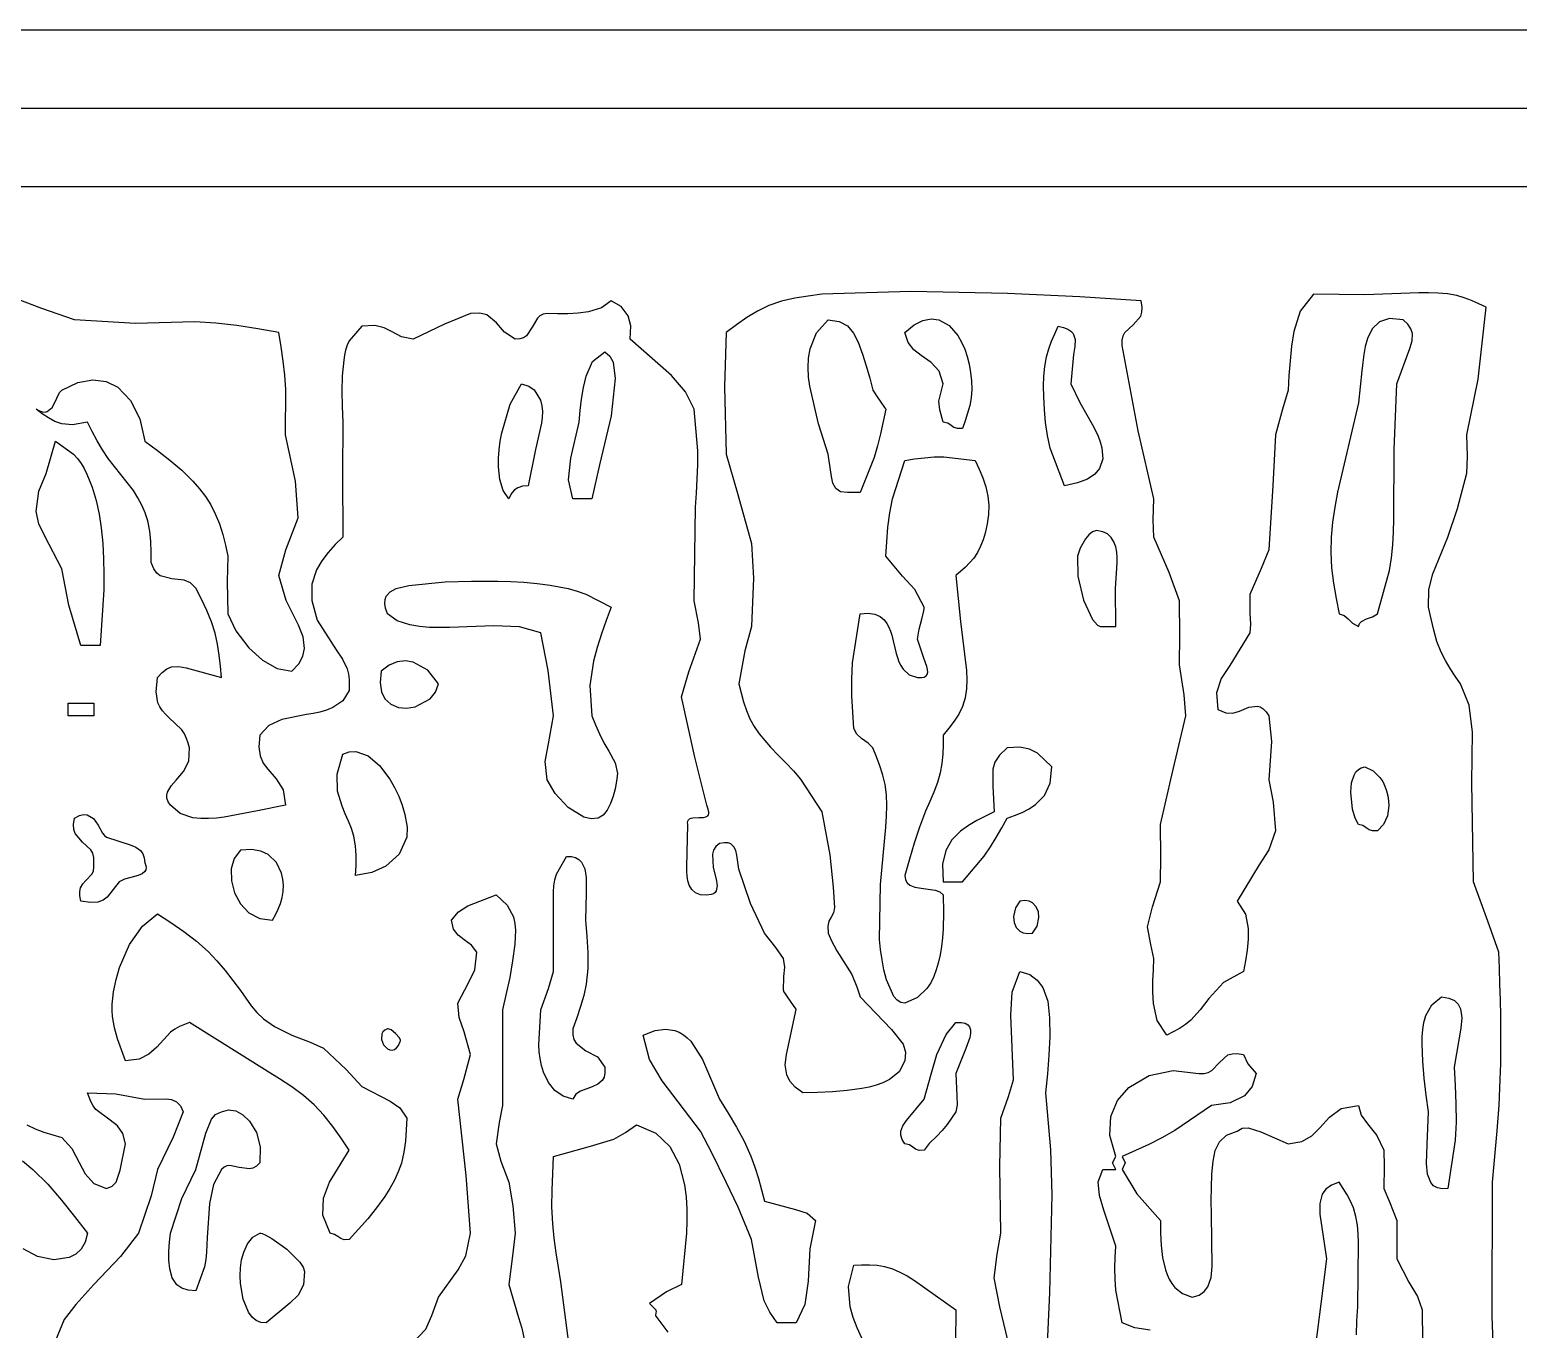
# Model space of a CAD drawing. Extents: x -1323 to 1705, y -706 to 926.
# Drawn here: x 680.38 to 718.27, y 35.59 to 68.67 of the extents above; entities that cross this region are included whole.
import ezdxf

# ---------------------------------------------------------------- set-up
doc = ezdxf.new("R2010")
doc.units = 0
doc.layers.add('CAMADA_1', color=7, linetype='CONTINUOUS')

msp = doc.modelspace()

# ---------------------------------------------------------------- linework, layer by layer
at = {"layer": 'CAMADA_1'}
for points in [[(808.5138, 16.6655), (628.5138, 16.6655), (628.5138, 68.6655), (808.5138, 68.6655), (808.5138, 16.6655)], [(630.5138, 18.6654), (806.5137, 18.6654), (806.5137, 66.6655), (630.5138, 66.6655), (630.5138, 18.6654)], [(804.5138, 20.6655), (804.5138, 64.6655), (632.5138, 64.6655), (632.5138, 20.6655), (804.5138, 20.6655)], [(701.5182, 56.8926), (701.1928, 56.8926), (701.0144, 56.908), (700.8971, 56.9912), (700.8263, 57.1258), (700.787, 57.2952), (700.7052, 57.8683), (700.4591, 58.6325), (700.2338, 59.5907), (700.2062, 59.8281), (700.1956, 60.0668), (700.2067, 60.305), (700.2441, 60.541), (700.4048, 60.9503), (700.7052, 61.2817), (700.9865, 61.2446), (701.1961, 61.1289), (701.3501, 60.9471), (701.4643, 60.7119), (701.5762, 60.4131), (701.6733, 60.1093), (701.7607, 59.8024), (701.8432, 59.4938), (701.9342, 59.3462), (702.0456, 59.1858), (702.139, 59.0524), (702.1619, 59.0179), (702.1669, 59.0094), (702.1681, 59.0063), (702.1057, 58.6947), (702.0386, 58.3848), (701.9622, 58.0778), (701.8718, 57.7753), (701.5182, 56.8926)], [(704.1191, 58.5183), (703.9949, 58.5156), (703.9048, 58.5469), (703.8321, 58.5957), (703.7455, 58.6521), (703.6313, 58.681), (703.5428, 58.9942), (703.5233, 59.2137), (703.6313, 59.6562), (703.5288, 59.9786), (703.3228, 60.1974), (703.0729, 60.3725), (702.8851, 60.5184), (702.7365, 60.7034), (702.6559, 60.9567), (702.892, 61.1518), (703.1158, 61.266), (703.3264, 61.3066), (703.5216, 61.2811), (703.7829, 61.1351), (704.0016, 60.8821), (704.0988, 60.7127), (704.1776, 60.5335), (704.2402, 60.3469), (704.2893, 60.1552), (704.3295, 59.9419), (704.3537, 59.7272), (704.359, 59.5128), (704.3427, 59.3004), (704.3061, 59.1019), (704.2529, 58.9059), (704.1888, 58.7117), (704.1191, 58.5183)], [(706.72, 57.0554), (706.3555, 58.0202), (706.2831, 58.3415), (706.2351, 58.6688), (706.206, 59.0004), (706.1907, 59.3348), (706.1863, 59.5912), (706.1928, 59.8463), (706.2159, 60.0984), (706.2618, 60.3455), (706.319, 60.543), (706.3905, 60.737), (706.4716, 60.9288), (706.5574, 61.1195), (706.6955, 61.0886), (706.803, 61.0471), (706.8831, 60.9955), (706.9391, 60.9343), (706.9909, 60.7857), (706.9842, 60.6054), (706.9444, 60.3979), (706.8824, 59.6562), (707.1051, 59.1828), (707.435, 58.6101), (707.5089, 58.4688), (707.575, 58.3239), (707.63, 58.1749), (707.6708, 58.0214), (707.6904, 57.7473), (707.6105, 57.5005), (707.4896, 57.3563), (707.3058, 57.2319), (707.0519, 57.1307), (706.72, 57.0554)], [(714.1978, 53.4792), (714.2254, 53.5529), (714.2734, 53.6066), (714.4083, 53.6748), (714.5599, 53.7266), (714.6853, 53.8042), (714.9908, 54.9045), (715.0406, 55.2271), (715.0721, 55.5529), (715.09, 55.8806), (715.099, 56.209), (715.1107, 57.9811), (715.1729, 59.6562), (715.5041, 60.5531), (715.5649, 60.748), (715.572, 60.9336), (715.536, 61.0528), (715.4592, 61.1687), (715.3357, 61.2817), (714.9905, 61.3132), (714.7342, 61.2304), (714.5523, 61.0544), (714.43, 60.8055), (714.3728, 60.6058), (714.3348, 60.4011), (714.3089, 60.1936), (714.2881, 59.9852), (714.1978, 59.1688), (713.6697, 56.8987), (713.5988, 56.5166), (713.5412, 56.133), (713.5039, 55.7486), (713.494, 55.3644), (713.5167, 54.9734), (713.5663, 54.5832), (713.6338, 54.1936), (713.7102, 53.8042), (713.8394, 53.7548), (713.9367, 53.6733), (714.0507, 53.5597), (714.1978, 53.4792)], [(694.6904, 56.7304), (694.2028, 56.7304), (694.0953, 57.2122), (694.1537, 57.761), (694.3654, 58.681), (694.3939, 58.9729), (694.4288, 59.2649), (694.4768, 59.5571), (694.5442, 59.8496), (694.7094, 60.226), (695.0158, 60.4689), (695.1457, 60.3589), (695.2275, 60.203), (695.2802, 59.7921), (695.1782, 58.8434), (694.8818, 57.592), (694.6904, 56.7304)], [(692.5773, 56.7304), (692.4354, 56.9401), (692.3498, 57.2171), (692.3143, 57.5438), (692.3144, 57.76), (692.3297, 57.9763), (692.3575, 58.1921), (692.3951, 58.4072), (692.6104, 59.1372), (692.9022, 59.6562), (693.0827, 59.5909), (693.22, 59.4976), (693.3836, 59.2392), (693.4188, 59.0966), (693.4306, 58.9496), (693.4245, 58.8007), (693.406, 58.6523), (693.2556, 57.9814), (693.0648, 57.0554), (692.923, 57.0457), (692.8069, 57.0099), (692.7146, 56.9506), (692.6328, 56.8534), (692.5773, 56.7304)], [(681.6857, 52.9914), (681.3814, 54.0222), (681.1981, 54.942), (680.7658, 55.7733), (680.616, 56.0907), (680.5479, 56.405), (680.6174, 56.9207), (680.7971, 57.3701), (681.0354, 58.1932), (681.4982, 57.8654), (681.5987, 57.753), (681.6872, 57.6291), (681.7654, 57.4969), (681.8348, 57.3594), (681.9696, 57.0278), (682.0712, 56.6863), (682.1457, 56.3378), (682.1989, 55.9852), (682.2392, 55.5935), (682.2626, 55.2008), (682.2708, 54.8077), (682.2657, 54.4146), (682.1734, 52.9914), (681.6857, 52.9914)], [(702.6559, 43.8879), (702.551, 43.9086), (702.4576, 43.9682), (702.3751, 44.0613), (702.186, 44.4877), (702.1228, 44.742), (702.0752, 44.9981), (702.0379, 45.2555), (702.0058, 45.5135), (702.0346, 46.9096), (702.1736, 48.374), (702.1916, 48.647), (702.1979, 48.92), (702.1864, 49.1909), (702.1512, 49.458), (702.0955, 49.6953), (702.0216, 49.929), (701.9354, 50.1602), (701.8432, 50.3903), (701.7192, 50.5114), (701.5504, 50.6309), (701.43, 50.7407), (701.3554, 50.8781), (701.3281, 51.2975), (701.3086, 51.7165), (701.3044, 52.1343), (701.3234, 52.5507), (701.5182, 53.8042), (701.7242, 53.8173), (701.8916, 53.7915), (702.0251, 53.7321), (702.13, 53.6438), (702.1953, 53.5584), (702.2473, 53.4633), (702.2887, 53.3618), (702.3224, 53.2572), (702.4378, 52.7935), (702.4682, 52.6866), (702.5052, 52.5818), (702.552, 52.4816), (702.6118, 52.3886), (702.7635, 52.2508), (702.9809, 52.1786), (703.0755, 52.1777), (703.1461, 52.1917), (703.1952, 52.2192), (703.225, 52.2587), (703.2389, 52.3156), (703.2353, 52.3838), (703.2176, 52.4613), (703.1399, 52.6693), (702.9809, 53.1538), (703.0195, 53.4146), (703.0837, 53.6648), (703.1359, 53.8757), (703.1452, 53.9373), (703.1456, 53.9543), (703.1437, 53.9665), (702.9106, 54.4157), (702.5985, 54.7559), (702.1681, 55.2671), (702.1927, 55.6373), (702.2249, 56.0059), (702.2725, 56.371), (702.3429, 56.7312), (702.6559, 57.7055), (702.9047, 57.7422), (703.1535, 57.7736), (703.4022, 57.794), (703.6506, 57.7982), (704.4441, 57.7055), (704.5454, 57.4828), (704.6386, 57.2584), (704.7154, 57.0309), (704.7676, 56.7987), (704.7889, 56.5654), (704.782, 56.3288), (704.7503, 56.0917), (704.6973, 55.8568), (704.6457, 55.6866), (704.5822, 55.5219), (704.5045, 55.3656), (704.4105, 55.2205), (704.1987, 54.9884), (703.9565, 54.7793), (704.0721, 53.6082), (704.225, 52.3542), (704.2317, 52.1207), (704.2218, 51.8884), (704.1885, 51.6619), (704.1251, 51.446), (704.0316, 51.2508), (703.9124, 51.0664), (703.7761, 50.8891), (703.6313, 50.7153), (703.6292, 50.4717), (703.6206, 50.2295), (703.5989, 49.9904), (703.5574, 49.7557), (703.4854, 49.5067), (703.3924, 49.2624), (703.2886, 49.0203), (703.1843, 48.7781), (703.0295, 48.3746), (702.8942, 47.9657), (702.7718, 47.5533), (702.6559, 47.1391), (702.6719, 47.0331), (702.7148, 46.9543), (702.7804, 46.8979), (702.911, 46.8457), (703.0667, 46.8184), (703.4272, 46.7692), (703.544, 46.7252), (703.6313, 46.6514), (703.6364, 46.2114), (703.6269, 45.7731), (703.6121, 45.555), (703.5882, 45.338), (703.5533, 45.1222), (703.5057, 44.9078), (703.4561, 44.736), (703.3937, 44.5687), (703.3151, 44.4094), (703.2172, 44.2616), (702.9764, 44.035), (702.6559, 43.8879)], [(707.5328, 55.9176), (707.4338, 55.8851), (707.3382, 55.8112), (707.25, 55.7082), (707.1148, 55.4754), (707.045, 55.2671), (707.0586, 54.7553), (707.2023, 54.1486), (707.43, 53.6541), (707.5609, 53.5138), (707.6279, 53.4816), (707.6951, 53.4792), (708.0206, 53.4792), (708.0189, 54.443), (708.0595, 55.0982), (708.058, 55.2349), (708.0465, 55.3707), (708.0207, 55.503), (707.976, 55.6293), (707.9078, 55.7439), (707.8136, 55.8325), (707.6897, 55.8915), (707.5328, 55.9176)], [(690.9517, 54.6171), (691.6223, 54.6341), (692.292, 54.6358), (692.6263, 54.6261), (692.9601, 54.6068), (693.2932, 54.5761), (693.6256, 54.5319), (693.8574, 54.4917), (694.087, 54.4413), (694.3125, 54.3778), (694.5321, 54.2987), (695.1782, 53.9665), (695.0527, 53.6293), (694.9329, 53.2903), (694.8243, 52.9477), (694.7326, 52.5998), (694.6401, 51.9736), (694.6904, 51.2031), (694.7854, 50.9731), (694.8852, 50.7452), (694.9945, 50.5213), (695.1181, 50.3037), (695.2828, 50.007), (695.3408, 49.7402), (695.3131, 49.5431), (695.2791, 49.3483), (695.2325, 49.1579), (695.167, 48.9744), (695.0804, 48.8076), (694.9758, 48.6794), (694.853, 48.6024), (694.6753, 48.5816), (694.4822, 48.6292), (694.0888, 48.8742), (693.7524, 49.227), (693.5526, 49.5775), (693.5016, 50.0395), (693.5863, 50.494), (693.7152, 51.2031), (693.5753, 52.3564), (693.39, 53.3165), (692.851, 53.4657), (692.1927, 53.4955), (691.0693, 53.4536), (690.8142, 53.4496), (690.559, 53.4552), (690.3049, 53.4762), (690.0526, 53.5184), (689.736, 53.6267), (689.4886, 53.8042), (689.4394, 53.9429), (689.4192, 54.0626), (689.4254, 54.1648), (689.4559, 54.2511), (689.5567, 54.3647), (689.7103, 54.4452), (690.0338, 54.5228), (690.9517, 54.6171)], [(690.7889, 52.0159), (690.5104, 52.3687), (690.1442, 52.573), (689.942, 52.6042), (689.7346, 52.58), (689.5274, 52.4943), (689.3262, 52.341), (689.2969, 52.0507), (689.3329, 51.8174), (689.4227, 51.6383), (689.5744, 51.4981), (689.7639, 51.419), (689.9749, 51.3975), (690.1914, 51.4295), (690.5762, 51.6387), (690.7124, 51.8083), (690.7889, 52.0159)], [(682.0109, 51.2031), (681.3606, 51.2031), (681.3606, 51.5281), (682.0109, 51.5281), (682.0109, 51.2031)], [(704.1191, 46.9768), (704.6763, 47.6353), (704.8352, 47.8672), (704.9823, 48.1076), (705.1215, 48.3536), (705.2568, 48.6024), (705.4498, 48.6712), (705.6383, 48.7471), (705.8179, 48.8371), (705.984, 48.9481), (706.2065, 49.1808), (706.3498, 49.4925), (706.3948, 49.9026), (706.03, 50.253), (705.83, 50.3565), (705.5782, 50.4081), (705.2568, 50.3903), (705.0632, 50.2001), (704.9486, 50.0244), (704.8944, 49.844), (704.8964, 49.416), (704.9319, 48.7647), (704.7068, 48.6548), (704.4858, 48.5389), (704.273, 48.411), (704.0724, 48.2651), (703.8545, 48.0508), (703.6954, 47.7772), (703.6149, 47.4255), (703.6313, 46.9768), (704.1191, 46.9768)], [(688.6758, 47.1391), (688.6876, 47.3951), (688.6902, 47.649), (688.6743, 47.8989), (688.6307, 48.1428), (688.5709, 48.3352), (688.4957, 48.5244), (688.4139, 48.7125), (688.3344, 48.9016), (688.2168, 49.2891), (688.2025, 49.7188), (688.3506, 50.228), (688.5148, 50.2899), (688.6782, 50.3005), (688.9948, 50.1899), (689.2883, 49.9395), (689.5462, 49.5931), (689.6678, 49.3796), (689.7726, 49.1572), (689.8606, 48.9271), (689.932, 48.6908), (689.9876, 48.3706), (689.9761, 48.1147), (689.7835, 47.6879), (689.4413, 47.3793), (689.0878, 47.2213), (688.6758, 47.1391)], [(714.6853, 48.2769), (714.5611, 48.2742), (714.4712, 48.3056), (714.3985, 48.3544), (714.3117, 48.4108), (714.1978, 48.4396), (714.1136, 48.5976), (714.0483, 48.8286), (714.0058, 49.258), (714.0266, 49.4955), (714.0879, 49.698), (714.136, 49.7787), (714.1971, 49.8417), (714.2714, 49.884), (714.3601, 49.9026), (714.5754, 49.8073), (714.7473, 49.639), (714.8175, 49.5305), (714.8739, 49.4146), (714.9171, 49.2929), (714.9474, 49.1673), (714.965, 49.0398), (714.9695, 48.9113), (714.9599, 48.7832), (714.9352, 48.6568), (714.8415, 48.44), (714.6853, 48.2769)], [(681.5231, 48.6024), (681.6454, 48.666), (681.7507, 48.6925), (681.841, 48.6874), (682.0009, 48.5881), (682.1206, 48.4181), (682.2367, 48.2205), (682.2841, 48.159), (682.336, 48.1147), (682.9398, 47.9252), (683.0831, 47.864), (683.2005, 47.7743), (683.2586, 47.6931), (683.2967, 47.5909), (683.3112, 47.4641), (683.3357, 47.3956), (683.3431, 47.3371), (683.3352, 47.2874), (683.3142, 47.2456), (683.2444, 47.1847), (683.1451, 47.141), (682.9584, 47.0902), (682.7923, 47.0439), (682.661, 46.9768), (682.3555, 46.5903), (682.2504, 46.5111), (682.1113, 46.4605), (681.9269, 46.4496), (681.6857, 46.489), (681.6571, 46.626), (681.6548, 46.7365), (681.6741, 46.8255), (681.7328, 46.9294), (681.8125, 47.0123), (681.9687, 47.1811), (682.002, 47.2564), (682.0177, 47.349), (682.0109, 47.4641), (682.011, 47.5998), (681.9844, 47.7086), (681.9369, 47.7965), (681.7261, 47.9924), (681.536, 48.2086), (681.5042, 48.3123), (681.498, 48.4417), (681.5231, 48.6024)], [(686.5624, 46.0012), (686.6365, 46.1427), (686.7056, 46.2858), (686.7647, 46.4321), (686.809, 46.5833), (686.8339, 46.7375), (686.8393, 46.8946), (686.8248, 47.0514), (686.7901, 47.2046), (686.6652, 47.4695), (686.4544, 47.6715), (686.2632, 47.7592), (686.0289, 47.8009), (685.7497, 47.7896), (685.5871, 47.5778), (685.511, 47.3077), (685.516, 47.0071), (685.5966, 46.7031), (685.747, 46.4232), (685.9619, 46.1946), (686.2356, 46.0448), (686.5624, 46.0012)], [(694.2028, 41.4494), (693.9556, 41.5249), (693.7491, 41.667), (693.5834, 41.8724), (693.4597, 42.1376), (693.4088, 42.307), (693.3728, 42.4804), (693.3499, 42.6563), (693.3385, 42.8332), (693.39, 43.7256), (693.5827, 44.2668), (693.7152, 44.7008), (693.7102, 46.5709), (693.7144, 46.7271), (693.7248, 46.882), (693.747, 47.0333), (693.7865, 47.1789), (694.0402, 47.6269), (694.1699, 47.6256), (694.2762, 47.5993), (694.3616, 47.5507), (694.4279, 47.482), (694.5089, 47.3071), (694.5447, 47.087), (694.544, 46.6887), (694.528, 46.0012), (694.5651, 45.5905), (694.5891, 45.1816), (694.5868, 44.7765), (694.5452, 44.3769), (694.4842, 44.0886), (694.4021, 43.8034), (694.306, 43.5201), (694.2028, 43.2378), (694.203, 43.0889), (694.2321, 42.9691), (694.2855, 42.8734), (694.5397, 42.6804), (694.8284, 42.5222), (695.0158, 42.2623), (695.0225, 42.1202), (694.9984, 42.0087), (694.9491, 41.9227), (694.8382, 41.8302), (694.699, 41.7663), (694.404, 41.6547), (694.2831, 41.5725), (694.2028, 41.4494)], [(705.9072, 45.6762), (706.0212, 45.8511), (706.066, 46.0701), (706.0524, 46.2164), (706.0002, 46.346), (705.9065, 46.4442), (705.8195, 46.4852), (705.7117, 46.5017), (705.582, 46.489), (705.4681, 46.314), (705.4233, 46.095), (705.4368, 45.9489), (705.4891, 45.8193), (705.5828, 45.7211), (705.6698, 45.6801), (705.7775, 45.6636), (705.9072, 45.6762)], [(684.4493, 43.4002), (684.3199, 43.35), (684.1938, 43.2955), (684.0742, 43.2325), (683.9646, 43.1566), (683.6177, 42.7754), (683.4175, 42.5942), (683.1632, 42.467), (682.8237, 42.4251), (682.715, 42.7025), (682.6165, 42.9815), (682.5385, 43.2634), (682.4912, 43.5497), (682.4816, 43.7058), (682.4829, 43.863), (682.4943, 44.0208), (682.5148, 44.1785), (682.5799, 44.4915), (682.671, 44.7974), (682.9206, 45.3825), (683.2494, 45.8548), (683.6366, 46.1639), (683.9746, 45.9418), (684.3058, 45.7126), (684.6237, 45.4693), (684.9216, 45.2048), (685.1438, 44.9728), (685.353, 44.7272), (685.5535, 44.4724), (685.7497, 44.213), (685.8802, 44.0175), (686.0166, 43.8281), (686.1648, 43.6507), (686.3305, 43.4913), (686.6132, 43.2952), (687.0502, 43.0751), (687.5228, 42.8974), (687.863, 42.75), (688.4321, 42.2077), (688.8384, 41.7745), (689.5515, 41.3977), (689.7987, 41.2245), (689.9761, 40.9618), (689.9645, 40.6715), (689.9439, 40.3835), (689.9056, 40.1), (689.8405, 39.8232), (689.7614, 39.6004), (689.6619, 39.384), (689.5457, 39.1746), (689.417, 38.9723), (689.208, 38.6828), (688.9846, 38.4059), (688.7514, 38.1375), (688.5134, 37.8733), (688.389, 37.8704), (688.2991, 37.9018), (688.2264, 37.9505), (688.1396, 38.0069), (688.0256, 38.0358), (687.8427, 38.4957), (687.8613, 38.9322), (688.0137, 39.3396), (688.5134, 40.1491), (688.3079, 40.4561), (688.0953, 40.7559), (687.8686, 41.0413), (687.6208, 41.3051), (687.3458, 41.5437), (687.0499, 41.7606), (686.7408, 41.9631), (686.4261, 42.1586), (684.4493, 43.4002)], [(716.3111, 44.0506), (716.5023, 44.0216), (716.6435, 43.9586), (716.7403, 43.8656), (716.7994, 43.7471), (716.8302, 43.5192), (716.8063, 43.2549), (716.6361, 42.2623), (716.6629, 41.796), (716.6813, 41.3304), (716.6828, 40.8658), (716.659, 40.403), (716.4735, 39.1739), (716.3269, 39.1666), (716.2079, 39.1919), (716.1139, 39.2466), (716.0424, 39.3272), (715.9595, 39.5379), (715.9292, 39.8071), (715.9471, 40.2955), (715.9857, 41.1245), (715.9251, 41.5535), (715.8721, 41.9834), (715.8346, 42.4152), (715.8202, 42.8498), (715.8237, 43.0341), (715.8377, 43.2176), (715.8671, 43.3985), (715.917, 43.5754), (716.0686, 43.8517), (716.3111, 44.0506)], [(689.4886, 43.2378), (689.4194, 43.2061), (689.371, 43.162), (689.3412, 43.1086), (689.3331, 42.9697), (689.3891, 42.8323), (689.4886, 42.7301), (689.5477, 42.7027), (689.6097, 42.6968), (689.6652, 42.7129), (689.7189, 42.7524), (689.7689, 42.818), (689.8138, 42.9127), (689.8171, 42.9306), (689.8152, 42.9506), (689.7899, 43.0092), (689.695, 43.1218), (689.5782, 43.2114), (689.5324, 43.2331), (689.5081, 43.239), (689.4886, 43.2378)], [(695.9909, 43.0751), (696.2985, 43.194), (696.566, 43.2316), (696.7973, 43.1988), (696.9124, 43.1525), (697.0197, 43.0883), (697.1185, 43.0099), (697.2076, 42.9208), (697.5037, 42.4574), (697.9417, 41.4494), (698.1621, 41.0964), (698.3737, 40.7398), (698.5679, 40.3759), (698.7359, 40.001), (698.838, 39.7197), (698.9263, 39.4325), (699.0053, 39.1415), (699.0797, 38.8485), (699.8731, 38.6406), (700.1721, 38.5465), (700.38, 38.361), (700.2374, 37.6389), (700.1924, 36.819), (700.1101, 36.2218), (699.8924, 35.7599), (699.4049, 35.7599), (699.2198, 36.0303), (699.0718, 36.3156), (698.9333, 36.9219), (698.7545, 37.8733), (698.4087, 38.7037), (698.1043, 39.3363), (697.7462, 40.0826), (697.4541, 40.6367), (696.4747, 41.911), (696.1526, 42.4553), (695.9909, 43.0751)], [(702.6559, 40.3117), (702.587, 40.4257), (702.5553, 40.532), (702.5556, 40.6319), (702.6047, 40.7723), (702.6965, 40.9053), (703.1437, 41.4494), (703.3228, 42.0832), (703.4687, 42.5873), (703.7024, 43.0937), (703.9565, 43.4002), (704.0876, 43.3996), (704.1873, 43.3792), (704.2583, 43.3411), (704.3036, 43.2869), (704.3277, 43.2098), (704.328, 43.1178), (704.3084, 43.0138), (704.2085, 42.7362), (703.9565, 42.1), (703.9751, 41.5214), (703.987, 41.3017), (703.9565, 41.1245), (703.8444, 40.9622), (703.7285, 40.8034), (703.605, 40.6515), (703.4701, 40.5098), (703.2753, 40.323), (703.1437, 40.1491), (703.0195, 40.1462), (702.9294, 40.1777), (702.8567, 40.2264), (702.7701, 40.2827), (702.6559, 40.3117)], [(684.6119, 36.5727), (684.4102, 36.5867), (684.251, 36.6397), (684.1296, 36.7261), (684.008, 36.9053), (683.9448, 37.1266), (683.9206, 37.3517), (683.9207, 37.5787), (683.937, 37.8069), (683.9615, 38.0358), (684.2545, 38.923), (684.6119, 39.6614), (684.8611, 40.5866), (685.0046, 40.9364), (685.1143, 41.0546), (685.2621, 41.1245), (685.4397, 41.1759), (685.6257, 41.1484), (685.8081, 41.0509), (685.9745, 40.8924), (686.1505, 40.6011), (686.2477, 40.238), (686.2375, 39.8239), (686.1512, 39.7434), (686.0639, 39.6958), (685.9764, 39.6747), (685.7163, 39.7092), (685.4729, 39.7605), (685.3982, 39.7524), (685.3279, 39.7214), (685.2621, 39.6614), (685.058, 39.2792), (684.9567, 38.7943), (684.8985, 37.9312), (684.8915, 37.7415), (684.8808, 37.552), (684.8612, 37.3641), (684.8279, 37.1792), (684.6119, 36.5727)], [(687.3752, 37.0605), (687.354, 36.7217), (687.2159, 36.4639), (686.9995, 36.2541), (686.3998, 35.7599), (686.267, 35.7634), (686.1476, 35.8133), (686.042, 35.9038), (685.9509, 36.0289), (685.8155, 36.3584), (685.7463, 36.754), (685.7371, 36.9561), (685.746, 37.1584), (685.7754, 37.3578), (685.8281, 37.5511), (685.9261, 37.7664), (686.062, 37.9326), (686.2375, 38.0358), (686.2494, 38.0377), (686.2651, 38.0366), (686.2964, 38.0291), (686.3708, 37.9995), (686.5477, 37.9021), (686.9284, 37.6284), (687.257, 37.3002), (687.3371, 37.1753), (687.3752, 37.0605)]]:
    msp.add_lwpolyline(points, close=True, dxfattribs=at)
for points in [[(717.7311, 32.4623), (717.6038, 35.9267), (717.6115, 39.3363), (717.6733, 39.9891), (717.7304, 40.6421), (717.7778, 41.2954), (717.8108, 41.9492), (717.8222, 42.3536), (717.8273, 42.7581), (717.8268, 43.1629), (717.8218, 43.5678), (717.8131, 43.9729), (717.8016, 44.378), (717.7883, 44.7832), (717.7741, 45.1884), (717.4958, 45.9805), (717.1239, 46.9768), (717.0862, 49.5008), (717.1062, 50.7921), (717.0202, 51.4794), (716.7987, 52.0159), (716.6632, 52.2126), (716.5325, 52.4115), (716.4118, 52.6147), (716.3059, 52.8243), (716.1987, 53.098), (716.1148, 53.3819), (716.0464, 53.6725), (715.9857, 53.9665), (715.9916, 54.4207), (716.0889, 54.8216), (716.4735, 55.7549), (716.7236, 56.4852), (716.9613, 57.3805), (716.9718, 57.8058), (716.9613, 58.3559), (717.2445, 59.7698), (717.4489, 61.6071), (717.2655, 61.692), (717.0809, 61.7721), (716.8939, 61.8425), (716.7033, 61.8986), (716.4665, 61.9428), (716.2249, 61.9649), (715.9804, 61.9711), (715.7353, 61.9676), (714.3644, 61.9168), (713.0598, 61.9322), (712.7174, 61.5041), (712.5582, 60.9898), (712.4994, 60.6151), (712.4591, 60.2411), (712.4313, 59.8673), (712.4096, 59.4938), (712.2647, 59.0059), (712.0844, 58.3559), (712.0215, 57.0703), (711.9218, 55.4298), (711.7225, 54.9561), (711.4343, 54.292), (711.4314, 53.819), (711.456, 53.5396), (711.4343, 53.3165), (710.9231, 52.4894), (710.7095, 52.1531), (710.5881, 51.7873), (710.6215, 51.3659), (710.823, 51.2791), (711.0065, 51.2759), (711.1758, 51.3239), (711.4097, 51.4215), (711.6298, 51.4529), (711.7022, 51.4298), (711.7747, 51.3832), (711.8477, 51.3089), (711.9218, 51.2031), (711.9895, 50.5487), (711.9218, 49.5775), (712.0253, 49.0065), (712.0844, 48.2769), (711.9214, 47.7924), (711.6744, 47.4129), (711.1091, 46.489), (711.3217, 46.1538), (711.3897, 45.7938), (711.3893, 45.5175), (711.364, 45.2438), (711.322, 44.9719), (711.2717, 44.7008), (710.7648, 44.4207), (710.3888, 44.0102), (710.1744, 43.7212), (709.9375, 43.46), (709.7971, 43.3485), (709.6449, 43.25), (709.4849, 43.1604), (709.3209, 43.0751), (709.0732, 43.4504), (708.9843, 43.8845), (708.9699, 44.172), (708.9702, 44.4577), (708.9805, 44.742), (708.9957, 45.0257), (708.9163, 45.3882), (708.8334, 45.8385), (708.9583, 46.3458), (709.1583, 46.9768), (709.1676, 47.6174), (709.1583, 48.4396), (709.4535, 49.6936), (709.8087, 51.2031), (709.763, 51.7397), (709.6461, 52.5037), (709.6554, 53.2572), (709.6461, 54.1293), (709.3781, 54.8504), (708.9957, 55.7549), (708.9766, 56.1915), (708.9957, 56.7304), (708.5933, 58.4587), (708.183, 60.6316), (708.183, 60.7673), (708.2094, 60.8761), (708.2571, 60.964), (708.4676, 61.1597), (708.6579, 61.376), (708.6896, 61.4797), (708.6958, 61.6089), (708.6705, 61.7695), (707.1101, 61.8701), (705.27, 61.9558), (702.8047, 62.003), (700.5426, 61.9322), (700.1945, 61.8876), (699.8508, 61.8321), (699.5159, 61.7548), (699.1943, 61.6449), (698.9083, 61.5061), (698.6339, 61.3388), (698.3671, 61.1525), (698.1043, 60.9567), (698.0607, 59.5752), (698.1043, 57.8683), (698.3868, 56.8972), (698.7545, 55.5922), (698.8059, 54.7063), (698.7545, 53.4792), (698.5799, 52.8551), (698.4295, 52.0159), (698.4855, 51.7872), (698.5475, 51.5613), (698.6214, 51.341), (698.713, 51.1289), (698.8217, 50.9349), (698.9483, 50.7502), (699.0885, 50.5738), (699.2382, 50.4046), (699.4312, 50.2028), (699.6262, 50.0047), (699.8169, 49.8043), (699.9969, 49.5957), (700.5426, 48.7647), (700.7441, 47.6641), (700.8306, 46.8408), (700.8678, 46.3263), (700.8416, 46.1939), (700.7779, 46.0799), (700.7228, 45.9761), (700.6909, 45.8474), (700.7052, 45.6762), (700.7851, 45.4748), (700.9255, 45.2233), (701.307, 44.6229), (701.429, 44.3071), (701.5182, 44.0506), (702.3183, 43.2229), (702.6116, 42.85), (702.6733, 42.6477), (702.6559, 42.4251), (702.5112, 42.1473), (702.264, 41.9454), (702.0976, 41.8636), (701.9239, 41.8012), (701.7451, 41.7539), (701.5635, 41.7178), (701.1884, 41.6657), (700.8115, 41.6356), (700.4335, 41.6202), (700.055, 41.6122), (699.8602, 41.7551), (699.7272, 41.9068), (699.6471, 42.0666), (699.6078, 42.3196), (699.6392, 42.5857), (699.8923, 43.7264), (699.8912, 43.7291), (699.886, 43.7381), (699.8614, 43.7749), (699.7625, 43.9156), (699.6483, 44.0796), (699.598, 44.1557), (699.5789, 44.1877), (699.571, 44.2027), (699.5672, 44.213), (699.5737, 44.5724), (699.5968, 44.8102), (699.5672, 45.0257), (699.3755, 45.3051), (699.0797, 45.6762), (698.7299, 46.4265), (698.4295, 47.3018), (698.3747, 47.6556), (698.3503, 47.7736), (698.305, 47.8733), (698.229, 47.9436), (698.1558, 47.9688), (698.0611, 47.9726), (697.9417, 47.952), (697.848, 47.8766), (697.7879, 47.7876), (697.7564, 47.6873), (697.7779, 47.3485), (697.8508, 47.0487), (697.8756, 46.882), (697.8525, 46.7497), (697.8246, 46.7098), (697.7834, 46.6781), (697.7271, 46.6555), (697.6119, 46.6408), (697.4541, 46.6514), (697.3258, 46.6992), (697.2324, 46.7819), (697.1687, 46.8944), (697.1342, 47.0063), (697.1161, 47.1228), (697.1092, 47.2421), (697.1082, 47.3625), (697.1289, 48.4396), (697.1253, 48.489), (697.132, 48.528), (697.148, 48.5579), (697.1716, 48.5798), (697.2128, 48.5989), (697.2631, 48.6089), (697.4129, 48.6131), (697.529, 48.6175), (697.5914, 48.6319), (697.6379, 48.6622), (697.6541, 48.6865), (697.6637, 48.7178), (697.6656, 48.7565), (697.652, 48.831), (697.6167, 48.9274), (697.3099, 50.1564), (696.9663, 51.6908), (697.1561, 52.3218), (697.4541, 53.1538), (697.4017, 53.5714), (697.2913, 54.1293), (697.3263, 56.5143), (697.3483, 56.8738), (697.3698, 57.2333), (697.3838, 57.5924), (697.3833, 57.9513), (697.2913, 59.0061), (697.0703, 59.4527), (696.7122, 59.866), (695.6657, 60.7944), (695.68, 61.1304), (695.6157, 61.3877), (695.4385, 61.6204), (695.1782, 61.7695), (694.9324, 61.5862), (694.6045, 61.4849), (694.342, 61.4511), (694.0791, 61.4375), (693.8159, 61.4376), (693.5526, 61.4444), (693.4484, 61.4268), (693.3667, 61.3866), (693.3028, 61.3285), (693.1695, 61.0958), (693.0248, 60.875), (692.9518, 60.8262), (692.8584, 60.7977), (692.7399, 60.7944), (692.4635, 60.9651), (692.2623, 61.211), (692.0153, 61.411), (691.837, 61.4561), (691.6019, 61.4444), (690.9422, 61.1743), (690.139, 60.7944), (689.8407, 60.8539), (689.6054, 60.976), (689.4058, 61.08), (689.1636, 61.1411), (688.8384, 61.1195), (688.5144, 60.75), (688.461, 60.636), (688.422, 60.5144), (688.3938, 60.3878), (688.373, 60.2588), (688.3342, 59.8614), (688.3238, 59.4666), (688.3325, 59.0734), (688.3506, 58.681), (688.3458, 57.352), (688.3506, 55.7549), (688.1583, 55.562), (687.9757, 55.3631), (687.8125, 55.152), (687.6787, 54.9227), (687.5602, 54.5565), (687.5624, 54.1393), (687.7004, 53.6415), (688.1792, 52.8805), (688.3391, 52.6454), (688.4605, 52.3973), (688.4924, 52.2673), (688.5083, 52.1322), (688.5135, 51.9937), (688.5134, 51.8536), (688.3546, 51.5854), (688.1005, 51.413), (687.9363, 51.349), (687.7678, 51.3017), (687.5965, 51.2656), (687.4243, 51.2355), (686.8011, 51.1075), (686.4692, 50.9615), (686.2375, 50.7153), (686.2093, 50.4191), (686.2444, 50.1859), (686.3262, 49.9995), (686.4385, 49.8437), (686.653, 49.6032), (686.8295, 49.3243), (686.8876, 48.9274), (686.1793, 48.7905), (685.3348, 48.6257), (685.1359, 48.6011), (684.9359, 48.588), (684.7354, 48.5902), (684.5349, 48.6118), (684.2088, 48.7173), (683.9615, 48.9274), (683.9036, 49.0201), (683.875, 49.1063), (683.8719, 49.1873), (683.891, 49.2647), (683.9845, 49.4234), (684.1101, 49.5637), (684.2977, 49.7841), (684.4346, 50.0511), (684.4493, 50.3903), (684.4116, 50.5123), (684.3695, 50.6311), (684.3185, 50.7433), (684.2543, 50.8458), (683.9193, 51.1609), (683.835, 51.2448), (683.7594, 51.3353), (683.6954, 51.4329), (683.6461, 51.5379), (683.5958, 51.8127), (683.6366, 52.1786), (683.7551, 52.3116), (683.8733, 52.3993), (683.9925, 52.4482), (684.1752, 52.4624), (684.3649, 52.4247), (685.2621, 52.1786), (685.2379, 52.4648), (685.2073, 52.7492), (685.1639, 53.03), (685.1014, 53.3055), (685.0059, 53.6002), (684.8874, 53.8885), (684.7535, 54.1725), (684.6119, 54.4543), (684.4703, 54.5901), (684.3168, 54.6562), (683.9973, 54.6874), (683.7007, 54.7648), (683.6149, 54.8382), (683.5388, 54.9489), (683.4737, 55.1047), (683.4746, 55.3743), (683.4668, 55.6421), (683.4413, 55.9063), (683.3896, 56.165), (683.3239, 56.3684), (683.2383, 56.5659), (683.1357, 56.7563), (683.0189, 56.9385), (682.3786, 57.7548), (682.2315, 57.976), (682.0969, 58.2061), (681.9705, 58.4421), (681.8482, 58.681), (681.4716, 58.6108), (681.1974, 58.6367), (681.0232, 58.6975), (680.8591, 58.7853), (680.7018, 58.8912), (680.5479, 59.0061), (680.6326, 58.964), (680.7068, 58.9417), (680.7711, 58.937), (680.827, 58.9478), (680.9532, 59.0511), (681.0386, 59.2156), (681.1022, 59.3643), (681.1459, 59.4418), (681.1981, 59.4938), (681.6097, 59.6897), (681.9873, 59.7592), (682.3272, 59.7141), (682.6248, 59.5668), (682.9491, 59.2315), (683.1812, 58.7642), (683.3112, 58.1932), (683.6323, 57.9568), (683.9471, 57.7132), (684.2494, 57.4553), (684.5328, 57.1759), (684.6992, 56.9852), (684.8523, 56.7836), (684.9888, 56.5716), (685.1055, 56.3495), (685.2108, 56.0894), (685.2942, 55.8203), (685.3631, 55.5452), (685.4247, 55.2671), (685.4047, 54.6203), (685.4247, 53.8042), (685.6314, 53.371), (685.9623, 52.9342), (686.3064, 52.6191), (686.6783, 52.4055), (687.0502, 52.341), (687.2281, 52.5308), (687.3316, 52.7231), (687.3719, 52.9176), (687.3383, 53.2141), (687.225, 53.5159), (686.9093, 54.1363), (686.725, 54.7793), (686.9005, 55.4279), (687.2128, 56.2426), (687.1447, 57.1745), (686.8876, 58.3559), (686.9, 59.5102), (686.8737, 59.8728), (686.8325, 60.2346), (686.7812, 60.5958), (686.725, 60.9567), (686.1908, 61.0523), (685.656, 61.1369), (685.1202, 61.1996), (684.5829, 61.2294), (683.0759, 61.1888), (681.5231, 61.2817), (680.687, 61.5677), (679.735, 61.9322)], [(690.0959, 35.209), (690.4639, 35.5973), (690.6198, 35.9441), (690.7889, 36.4102), (691.2888, 37.1076), (691.4786, 37.4632), (691.6019, 38.0358), (691.4937, 39.5025), (691.2767, 41.4494), (691.4267, 41.9483), (691.6019, 42.5873), (691.4414, 43.1597), (691.3082, 43.5237), (691.2767, 43.8879), (691.5463, 44.4051), (691.7109, 44.7413), (691.7645, 45.1884), (691.6236, 45.3693), (691.4376, 45.5052), (691.2829, 45.6237), (691.1646, 45.7785), (691.1143, 46.0012), (691.2929, 46.216), (691.5347, 46.3675), (692.2521, 46.6514), (692.5351, 46.3883), (692.691, 46.0879), (692.729, 45.9181), (692.7433, 45.744), (692.7401, 45.5675), (692.726, 45.3906), (692.6715, 44.9665), (692.5971, 44.5492), (692.5092, 44.1363), (692.4147, 43.7256), (692.4116, 42.6794), (692.4147, 41.2872), (692.3319, 40.8543), (692.2521, 40.3117), (692.3741, 39.8741), (692.5773, 39.3363), (692.6805, 38.7366), (692.7399, 38.0358), (692.6652, 37.4586), (692.5773, 36.7354), (692.8193, 35.895), (692.9109, 35.6202), (692.9671, 35.3426)], [(705.2769, 35.3166), (705.073, 36.1604), (704.9319, 36.8979), (705.0058, 37.5016), (705.0942, 38.0358), (705.0742, 39.7322), (705.0942, 40.9618), (705.2912, 41.5144), (705.4194, 41.9372), (705.3517, 43.5851), (705.3865, 44.1696), (705.582, 44.7008), (705.8338, 44.6173), (706.026, 44.4796), (706.1655, 44.2943), (706.2916, 43.942), (706.3395, 43.5211), (706.3457, 43.0437), (706.3236, 42.5664), (706.2826, 42.0893), (706.2322, 41.6122), (706.359, 40.1603), (706.3948, 39.0111), (706.3333, 36.5164), (706.2322, 34.297)], [(708.8999, 35.5665), (708.5082, 35.6299), (708.183, 35.7599), (708.0273, 36.5868), (708.0067, 36.8659), (708.0024, 37.1467), (708.0088, 37.4284), (708.0206, 37.7107), (707.7235, 38.6264), (707.6067, 38.9977), (707.5781, 39.3458), (707.6951, 39.6614), (708.0206, 39.6614), (707.939, 39.8239), (708.0206, 39.9866), (707.8754, 40.5276), (707.9007, 41.0075), (708.0697, 41.4173), (708.3556, 41.7479), (708.8725, 42.0504), (709.4864, 42.1748), (710.1337, 42.1), (710.2694, 42.0997), (710.3781, 42.1263), (710.466, 42.1739), (710.6618, 42.3844), (710.878, 42.5745), (710.9817, 42.6062), (711.111, 42.6124), (711.2717, 42.5873), (711.3883, 42.3465), (711.5966, 42.1), (711.4984, 41.7689), (711.3029, 41.5353), (710.9348, 41.3574), (710.4589, 41.2872), (709.5248, 40.6475), (709.1994, 40.4651), (708.8653, 40.2974), (708.5256, 40.1395), (708.183, 39.9866), (708.2643, 39.8239), (708.183, 39.6614), (708.562, 39.039), (709.1583, 38.361), (709.161, 38.0431), (709.1755, 37.727), (709.2135, 37.4146), (709.2868, 37.1077), (709.3296, 36.9856), (709.3823, 36.8675), (709.4469, 36.7565), (709.5255, 36.6554), (709.7181, 36.5027), (709.9711, 36.4102), (710.1459, 36.4641), (710.2767, 36.5539), (710.3695, 36.6755), (710.4501, 36.9085), (710.478, 37.19), (710.4589, 38.5236), (710.4546, 38.8623), (710.4565, 39.2007), (710.4706, 39.5382), (710.5032, 39.8747), (710.5562, 40.1414), (710.6625, 40.3628), (710.8406, 40.5307), (711.1091, 40.6367), (711.2438, 40.7102), (711.3906, 40.7206), (711.712, 40.6132), (712.4096, 40.3117), (712.7575, 40.369), (713.0136, 40.5184), (713.2164, 40.7207), (713.4594, 40.9937), (713.7598, 41.2092), (714.1978, 41.2872), (714.2683, 41.0395), (714.4281, 40.8185), (714.6703, 40.5234), (714.8479, 40.1491), (714.853, 39.7376), (714.8479, 39.1739), (714.9867, 38.8324), (715.1729, 38.361), (715.1739, 37.9051), (715.1729, 37.3855), (715.4826, 36.7893), (715.7043, 36.4251), (715.8233, 36.0851), (715.8324, 35.2813)], [(680.3051, 40.7914), (680.5179, 40.6921), (680.7396, 40.61), (680.9674, 40.5393), (681.1981, 40.4742), (681.455, 40.1946), (681.6375, 39.8408), (681.7961, 39.5444), (682.012, 39.305), (682.336, 39.1739), (682.48, 39.233), (682.578, 39.3381), (682.6804, 39.6421), (682.8237, 40.3117), (682.7539, 40.5756), (682.6122, 40.7677), (682.4277, 40.9171), (682.0618, 41.1885), (681.9931, 41.2816), (681.9376, 41.3857), (681.8907, 41.4971), (681.8482, 41.6122), (682.5724, 41.5857), (683.3112, 41.4494), (683.8559, 41.4583), (683.9935, 41.436), (684.1163, 41.3805), (684.2164, 41.2806), (684.2865, 41.1245), (684.0295, 40.4772), (683.6366, 39.6614), (683.4713, 38.9922), (683.1488, 38.0358), (682.6956, 37.4422), (682.0109, 36.7354), (681.553, 36.2231), (681.2612, 35.8387), (681.0388, 35.3087)], [(694.2028, 34.4595), (693.9005, 36.8035), (693.8398, 37.172), (693.7804, 37.5405), (693.729, 37.9095), (693.6921, 38.2794), (693.6735, 38.7046), (693.6758, 39.1312), (693.692, 39.5587), (693.7152, 39.9866), (694.6503, 40.2529), (695.2497, 40.4313), (695.5472, 40.5978), (695.8286, 40.7994), (696.3209, 40.5853), (696.6754, 40.2434), (696.9112, 39.7959), (697.0471, 39.2643), (697.0856, 38.9594), (697.1038, 38.6525), (697.1053, 38.3446), (697.0939, 38.0368), (696.9663, 36.7354), (696.5863, 36.5433), (696.1535, 36.2476), (696.3161, 36.0851), (696.3209, 36.0725), (696.3216, 36.0555), (696.314, 36.0016), (696.3078, 35.954), (696.3083, 35.941), (696.3109, 35.9304), (696.3161, 35.9227), (696.623, 35.5212)], [(680.2014, 39.8784), (680.4644, 39.6561), (680.8432, 39.2826), (681.1938, 38.8821), (681.5257, 38.4634), (681.8482, 38.0358), (681.8482, 38.0358), (681.7936, 37.8111), (681.6927, 37.635), (681.5541, 37.505), (681.3858, 37.418), (680.9931, 37.3618), (680.581, 37.4432), (680.2156, 37.6393)], [(714.1493, 35.4523), (714.1609, 35.8088), (714.1799, 36.1649), (714.2035, 37.7906), (714.1926, 38.018), (714.1714, 38.2439), (714.1334, 38.4653), (714.0721, 38.6789), (713.9998, 38.8499), (713.912, 39.0152), (713.8137, 39.1767), (713.7102, 39.3363), (713.5128, 39.2639), (713.3717, 39.16), (713.2791, 39.029), (713.215, 38.792), (713.2176, 38.5199), (713.3848, 37.3855), (713.2403, 36.2417), (713.0598, 34.7846)], [(701.5561, 35.367), (701.4395, 35.627), (701.3388, 35.8926), (701.2619, 36.1666), (701.2197, 36.6814), (701.3554, 37.223), (701.5554, 37.2323), (701.7539, 37.2349), (701.9496, 37.2241), (702.1409, 37.1932), (702.339, 37.1331), (702.5312, 37.0493), (702.7179, 36.9484), (702.8998, 36.8372), (703.9565, 36.0851), (703.9434, 35.2593)]]:
    msp.add_lwpolyline(points, dxfattribs=at)

doc.saveas('drawing.dxf')
